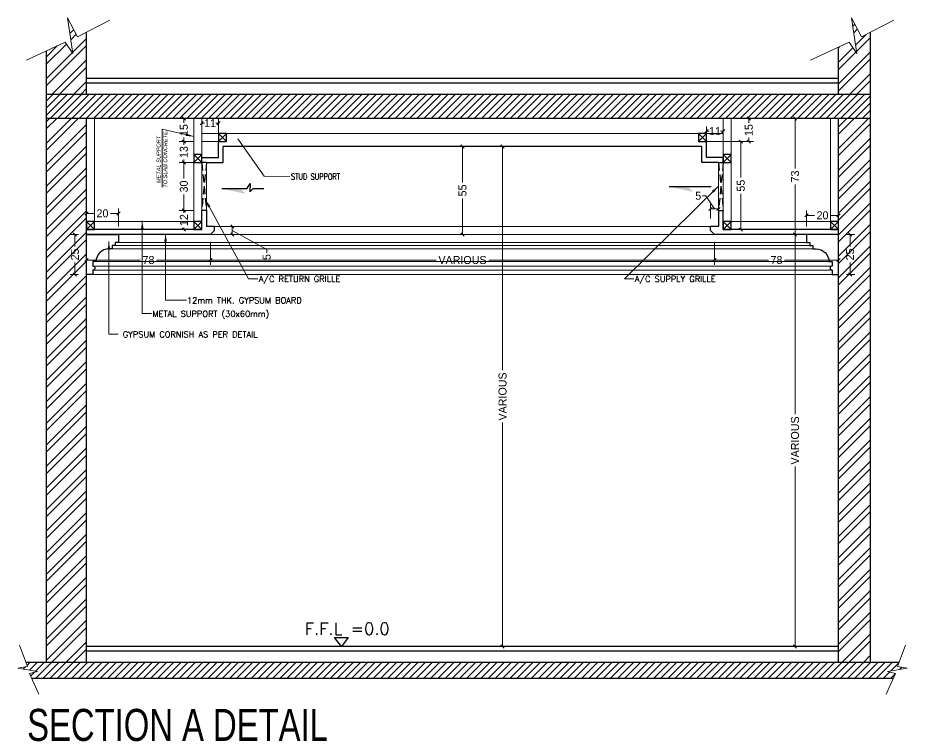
# Model space of a CAD drawing. Header units: centimetres. Extents: x 7997 to 116674, y 1017 to 13844.
# Drawn here: x 101064 to 102176, y 9095 to 9993 of the extents above; entities that cross this region are included whole.
import ezdxf

# ---------------------------------------------------------------- set-up
doc = ezdxf.new("R2010")
doc.units = ezdxf.units.CM
doc.header["$LTSCALE"] = 200
doc.header["$PDMODE"] = 2
doc.linetypes.add('A-106-Typical Floor Plan$0$HIDDEN', pattern=[0.375, 0.25, -0.125])
for name, color, linetype in [('COL', 1, 'Continuous'), ('DIFF', 131, 'Continuous'), ('DIM', 11, 'Continuous'), ('DIM DETAIL', 3, 'Continuous'), ('FALSE CEILING', 8, 'Continuous'), ('METAL', 20, 'Continuous'), ('RC', 11, 'Continuous'), ('STEP', 7, 'Continuous'), ('WIN', 6, 'Continuous')]:
    doc.layers.add(name, color=color, linetype=linetype)
for name, color, linetype, lineweight in [('HAT', 8, 'Continuous', 9), ('TEXT', 6, 'Continuous', 18), ('WALL', 3, 'Continuous', 25)]:
    doc.layers.add(name, color=color, linetype=linetype, lineweight=lineweight)
doc.styles.add('DIM', font='simplex.shx', dxfattribs={"width": 0.8})
doc.styles.add('style8', font='swisscl.ttf', dxfattribs={"width": 0.8})
doc.styles.add('T2', font='')
doc.styles.get('T2').set_extended_font_data('Elisia')
doc.dimstyles.new('fdc2001', dxfattribs={"dimscale": 10, "dimtxt": 2, "dimasz": 2.5, "dimexe": 0.1, "dimexo": 0.2, "dimgap": 0.6, "dimtad": 2, "dimdec": 1, "dimdsep": 46, "dimtxsty": 'DIM', "dimblk": 'DOTSMALL', "dimcen": 0.05, "dimclrd": 8, "dimclre": 8, "dimclrt": 256, "dimadec": 0, "dimazin": 0, "dimtfac": 1, "dimtdec": 1, "dimtofl": 0, "dimtmove": 2, "dimatfit": 3, "dimfxl": 0, "dimtolj": 1, "dimtzin": 0, "dimarcsym": 0})
doc.dimstyles.new('NORMAL-1', dxfattribs={"dimtxt": 10, "dimasz": 5, "dimexe": 5, "dimexo": 5, "dimgap": 1, "dimtad": 0, "dimdec": 0, "dimdsep": 46, "dimtxsty": 'T2', "dimblk1": 'OBLIQUE', "dimblk2": 'OBLIQUE', "dimsah": 1, "dimcen": 0.09, "dimclrd": 4, "dimclre": 4, "dimclrt": 6, "dimadec": 0, "dimazin": 0, "dimtfac": 1, "dimtdec": 0, "dimtofl": 0, "dimtmove": 1, "dimatfit": 3, "dimldrblk": 'OPEN30', "dimfxl": 0, "dimtolj": 1, "dimtzin": 0, "dimlwd": 5, "dimlwe": 5, "dimarcsym": 0})
pattern_1 = [(45, (-45128.841, -6058.9685), (-6.735192, 6.735192), []), (45, (-45124.351, -6058.9685), (-6.735192, 6.735192), [])]

# ---------------------------------------------------------------- blocks, each defined once
blk = doc.blocks.new('_OBLIQUE')
at = {"color": 0, "linetype": 'ByBlock'}
blk.add_line((-0.5, -0.5), (0.5, 0.5), dxfattribs=at)
blk = doc.blocks.new('*D518')
at = {"layer": 'Defpoints', "color": 0, "transparency": 16777216}
for p in [(163, 322.07), (152.5, 315.5), (163, 305.5)]:
    blk.add_point(p, dxfattribs=at)
at = {"layer": 'DIM', "color": 4, "lineweight": 5, "transparency": 16777216}
for p, q in [((152.5, 320.5), (152.5, 325.07)), ((163, 310.5), (163, 325.07)), ((152.5, 322.07), (154.25, 322.07)), ((163, 322.07), (161.25, 322.07))]:
    blk.add_line(p, q, dxfattribs=at)
at = {"layer": 'DIM', "color": 4, "lineweight": 5, "transparency": 16777216, "xscale": 2, "yscale": 2, "zscale": 2, "rotation": 180}
blk.add_blockref('_OBLIQUE', (152.5, 322.07), dxfattribs=at)
at = {"layer": 'DIM', "color": 4, "lineweight": 5, "transparency": 16777216, "xscale": 2, "yscale": 2, "zscale": 2}
blk.add_blockref('_OBLIQUE', (163, 322.07), dxfattribs=at)
at = {"layer": 'DIM', "color": 6, "transparency": 16777216, "insert": (157.75, 322.07), "char_height": 5, "attachment_point": 5, "style": 'T2'}
blk.add_mtext('\\A1;11', dxfattribs=at)
blk = doc.blocks.new('_Open30')
at = {"color": 0, "linetype": 'ByBlock', "lineweight": -2}
for p, q in [((-1, 0.27), (0, 0)), ((0, 0), (-1, -0.27)), ((0, 0), (-1, 0))]:
    blk.add_line(p, q, dxfattribs=at)
blk = doc.blocks.new('*D519')
at = {"layer": 'Defpoints', "color": 0, "transparency": 16777216}
for p in [(-163, 327.07), (-152.5, 315.5), (-163, 305.5)]:
    blk.add_point(p, dxfattribs=at)
at = {"layer": 'DIM', "color": 4, "lineweight": 5, "transparency": 16777216}
for p, q in [((-163, 310.5), (-163, 330.07)), ((-152.5, 320.5), (-152.5, 330.07)), ((-163, 327.07), (-161.25, 327.07)), ((-152.5, 327.07), (-154.25, 327.07))]:
    blk.add_line(p, q, dxfattribs=at)
at = {"layer": 'DIM', "color": 4, "lineweight": 5, "transparency": 16777216, "xscale": 2, "yscale": 2, "zscale": 2, "rotation": 180}
blk.add_blockref('_OBLIQUE', (-163, 327.07), dxfattribs=at)
at = {"layer": 'DIM', "color": 4, "lineweight": 5, "transparency": 16777216, "xscale": 2, "yscale": 2, "zscale": 2}
blk.add_blockref('_OBLIQUE', (-152.5, 327.07), dxfattribs=at)
at = {"layer": 'DIM', "color": 6, "transparency": 16777216, "insert": (-157.75, 327.07), "char_height": 5, "attachment_point": 5, "style": 'T2'}
blk.add_mtext('\\A1;11', dxfattribs=at)
blk = doc.blocks.new('A$C31A21B2E')
at = {"layer": 'METAL', "color": 8}
for p, q in [((30, 0), (0, 30)), ((30, 30), (0, 0))]:
    blk.add_line(p, q, dxfattribs=at)
at = {"layer": 'METAL'}
blk.add_lwpolyline([(30, 0), (30, 30), (0, 30), (0, 0)], close=True, dxfattribs=at)
blk = doc.blocks.new('*D502')
at = {"layer": 'Defpoints', "color": 0, "transparency": 16777216}
for p in [(235, 269.44), (215, 257.5), (235, 257.5)]:
    blk.add_point(p, dxfattribs=at)
at = {"layer": 'DIM', "color": 4, "lineweight": 5, "transparency": 16777216}
for p, q in [((215, 262.5), (215, 272.44)), ((235, 262.5), (235, 272.44)), ((215, 269.44), (219.95, 269.44)), ((235, 269.44), (230.05, 269.44))]:
    blk.add_line(p, q, dxfattribs=at)
at = {"layer": 'DIM', "color": 4, "lineweight": 5, "transparency": 16777216, "xscale": 2, "yscale": 2, "zscale": 2, "rotation": 180}
blk.add_blockref('_OBLIQUE', (215, 269.44), dxfattribs=at)
at = {"layer": 'DIM', "color": 4, "lineweight": 5, "transparency": 16777216, "xscale": 2, "yscale": 2, "zscale": 2}
blk.add_blockref('_OBLIQUE', (235, 269.44), dxfattribs=at)
at = {"layer": 'DIM', "color": 6, "transparency": 16777216, "insert": (225, 269.44), "char_height": 5, "attachment_point": 5, "style": 'T2'}
blk.add_mtext('\\A1;20', dxfattribs=at)
blk = doc.blocks.new('*D503')
at = {"layer": 'Defpoints', "color": 0, "transparency": 16777216}
for p in [(207.82, 257.5), (235, 257.5), (235, 0)]:
    blk.add_point(p, dxfattribs=at)
at = {"layer": 'DIM', "color": 4, "lineweight": 5, "transparency": 16777216}
for p, q in [((230, 257.5), (204.82, 257.5)), ((207.82, 257.5), (207.82, 145.11)), ((207.82, 0), (207.82, 112.39)), ((230, 0), (204.82, 0))]:
    blk.add_line(p, q, dxfattribs=at)
at = {"layer": 'DIM', "color": 4, "lineweight": 5, "transparency": 16777216, "xscale": 2, "yscale": 2, "zscale": 2}
for p, rotation in [((207.82, 257.5), 90), ((207.82, 0), 270)]:
    blk.add_blockref('_OBLIQUE', p, dxfattribs=dict(at, rotation=rotation))
at = {"layer": 'DIM', "color": 6, "transparency": 16777216, "insert": (207.82, 128.75), "char_height": 5, "attachment_point": 5, "rotation": 90, "style": 'T2'}
blk.add_mtext('\\A1;VARIOUS', dxfattribs=at)
blk = doc.blocks.new('*D504')
at = {"layer": 'Defpoints', "color": 0, "transparency": 16777216}
for p in [(207.82, 330), (238.25, 330), (222.84, 257.5)]:
    blk.add_point(p, dxfattribs=at)
at = {"layer": 'DIM', "color": 4, "lineweight": 5, "transparency": 16777216}
for p, q in [((233.25, 330), (204.82, 330)), ((207.82, 330), (207.82, 298.8)), ((207.82, 257.5), (207.82, 288.7)), ((217.84, 257.5), (204.82, 257.5))]:
    blk.add_line(p, q, dxfattribs=at)
at = {"layer": 'DIM', "color": 4, "lineweight": 5, "transparency": 16777216, "xscale": 2, "yscale": 2, "zscale": 2}
for p, rotation in [((207.82, 330), 90), ((207.82, 257.5), 270)]:
    blk.add_blockref('_OBLIQUE', p, dxfattribs=dict(at, rotation=rotation))
at = {"layer": 'DIM', "color": 6, "transparency": 16777216, "insert": (207.82, 293.75), "char_height": 5, "attachment_point": 5, "rotation": 90, "style": 'T2'}
blk.add_mtext('\\A1;73', dxfattribs=at)
blk = doc.blocks.new('*D505')
at = {"layer": 'Defpoints', "color": 0, "transparency": 16777216}
for p in [(-155, 262.5), (-143.88, 262.5), (-157.5, 257.5)]:
    blk.add_point(p, dxfattribs=at)
at = {"layer": 'DIM', "color": 4, "lineweight": 5, "transparency": 16777216}
for p, q in [((-150, 262.5), (-140.88, 262.5)), ((-143.88, 257.5), (-143.88, 262.5)), ((-152.5, 257.5), (-140.88, 257.5)), ((-143.88, 260), (-122.38, 248.05)), ((-122.38, 248.05), (-122.38, 246.05))]:
    blk.add_line(p, q, dxfattribs=at)
at = {"layer": 'DIM', "color": 4, "lineweight": 5, "transparency": 16777216, "xscale": 2, "yscale": 2, "zscale": 2}
for p, rotation in [((-143.88, 262.5), 90), ((-143.88, 257.5), 270)]:
    blk.add_blockref('_OBLIQUE', p, dxfattribs=dict(at, rotation=rotation))
at = {"layer": 'DIM', "color": 6, "transparency": 16777216, "insert": (-122.38, 243.39), "char_height": 5, "attachment_point": 5, "rotation": 90, "style": 'T2'}
blk.add_mtext('\\A1;5', dxfattribs=at)
blk = doc.blocks.new('AS')
at = {"layer": 'DIFF'}
blk.add_line((0, 0), (0, 13.77), dxfattribs=at)
blk.add_solid([(-1.67, 5.96), (0, 7.57), (0, 13.77)], dxfattribs=at)
blk = doc.blocks.new('*D506')
at = {"layer": 'Defpoints', "color": 0, "transparency": 16777216}
for p in [(152.5, 315.5), (173.93, 315.5), (163, 260.5)]:
    blk.add_point(p, dxfattribs=at)
at = {"layer": 'DIM', "color": 4, "lineweight": 5, "transparency": 16777216}
for p, q in [((157.5, 315.5), (176.93, 315.5)), ((173.93, 315.5), (173.93, 293.05)), ((173.93, 260.5), (173.93, 282.95)), ((168, 260.5), (176.93, 260.5))]:
    blk.add_line(p, q, dxfattribs=at)
at = {"layer": 'DIM', "color": 4, "lineweight": 5, "transparency": 16777216, "xscale": 2, "yscale": 2, "zscale": 2}
for p, rotation in [((173.93, 315.5), 90), ((173.93, 260.5), 270)]:
    blk.add_blockref('_OBLIQUE', p, dxfattribs=dict(at, rotation=rotation))
at = {"layer": 'DIM', "color": 6, "transparency": 16777216, "insert": (173.93, 288), "char_height": 5, "attachment_point": 5, "rotation": 90, "style": 'T2'}
blk.add_mtext('\\A1;55', dxfattribs=at)
blk = doc.blocks.new('*D507')
at = {"layer": 'Defpoints', "color": 0, "transparency": 16777216}
for p in [(163, 330), (178.93, 330), (168, 315.5)]:
    blk.add_point(p, dxfattribs=at)
at = {"layer": 'DIM', "color": 4, "lineweight": 5, "transparency": 16777216}
for p, q in [((168, 330), (181.93, 330)), ((178.93, 330), (178.93, 327.32)), ((178.93, 315.5), (178.93, 318.18)), ((173, 315.5), (181.93, 315.5))]:
    blk.add_line(p, q, dxfattribs=at)
at = {"layer": 'DIM', "color": 4, "lineweight": 5, "transparency": 16777216, "xscale": 2, "yscale": 2, "zscale": 2}
for p, rotation in [((178.93, 330), 90), ((178.93, 315.5), 270)]:
    blk.add_blockref('_OBLIQUE', p, dxfattribs=dict(at, rotation=rotation))
at = {"layer": 'DIM', "color": 6, "transparency": 16777216, "insert": (178.93, 322.75), "char_height": 5, "attachment_point": 5, "rotation": 90, "style": 'T2'}
blk.add_mtext('\\A1;15', dxfattribs=at)
blk = doc.blocks.new('*D508')
at = {"layer": 'Defpoints', "color": 0, "transparency": 16777216}
for p in [(-174.14, 272.5), (-163, 272.5), (-163, 260.5)]:
    blk.add_point(p, dxfattribs=at)
at = {"layer": 'DIM', "color": 4, "lineweight": 5, "transparency": 16777216}
for p, q in [((-168, 272.5), (-177.14, 272.5)), ((-174.14, 272.5), (-174.14, 271.07)), ((-174.14, 260.5), (-174.14, 261.93)), ((-168, 260.5), (-177.14, 260.5))]:
    blk.add_line(p, q, dxfattribs=at)
at = {"layer": 'DIM', "color": 4, "lineweight": 5, "transparency": 16777216, "xscale": 2, "yscale": 2, "zscale": 2}
for p, rotation in [((-174.14, 272.5), 90), ((-174.14, 260.5), 270)]:
    blk.add_blockref('_OBLIQUE', p, dxfattribs=dict(at, rotation=rotation))
at = {"layer": 'DIM', "color": 6, "transparency": 16777216, "insert": (-174.14, 266.5), "char_height": 5, "attachment_point": 5, "rotation": 90, "style": 'T2'}
blk.add_mtext('\\A1;12', dxfattribs=at)
blk = doc.blocks.new('*D499')
at = {"layer": 'Defpoints', "color": 0, "transparency": 16777216}
for p in [(-174.14, 302.5), (-163, 302.5), (-163, 272.5)]:
    blk.add_point(p, dxfattribs=at)
at = {"layer": 'DIM', "color": 4, "lineweight": 5, "transparency": 16777216}
for p, q in [((-168, 302.5), (-177.14, 302.5)), ((-174.14, 302.5), (-174.14, 292.55)), ((-174.14, 272.5), (-174.14, 282.45)), ((-168, 272.5), (-177.14, 272.5))]:
    blk.add_line(p, q, dxfattribs=at)
at = {"layer": 'DIM', "color": 4, "lineweight": 5, "transparency": 16777216, "xscale": 2, "yscale": 2, "zscale": 2}
for p, rotation in [((-174.14, 302.5), 90), ((-174.14, 272.5), 270)]:
    blk.add_blockref('_OBLIQUE', p, dxfattribs=dict(at, rotation=rotation))
at = {"layer": 'DIM', "color": 6, "transparency": 16777216, "insert": (-174.14, 287.5), "char_height": 5, "attachment_point": 5, "rotation": 90, "style": 'T2'}
blk.add_mtext('\\A1;30', dxfattribs=at)
blk = doc.blocks.new('*D500')
at = {"layer": 'Defpoints', "color": 0, "transparency": 16777216}
for p in [(-174.14, 315.5), (-163, 315.5), (-163, 302.5)]:
    blk.add_point(p, dxfattribs=at)
at = {"layer": 'DIM', "color": 4, "lineweight": 5, "transparency": 16777216}
for p, q in [((-168, 315.5), (-177.14, 315.5)), ((-174.14, 315.5), (-174.14, 313.57)), ((-168, 302.5), (-177.14, 302.5)), ((-174.14, 302.5), (-174.14, 304.43))]:
    blk.add_line(p, q, dxfattribs=at)
at = {"layer": 'DIM', "color": 4, "lineweight": 5, "transparency": 16777216, "xscale": 2, "yscale": 2, "zscale": 2}
for p, rotation in [((-174.14, 315.5), 90), ((-174.14, 302.5), 270)]:
    blk.add_blockref('_OBLIQUE', p, dxfattribs=dict(at, rotation=rotation))
at = {"layer": 'DIM', "color": 6, "transparency": 16777216, "insert": (-174.14, 309), "char_height": 5, "attachment_point": 5, "rotation": 90, "style": 'T2'}
blk.add_mtext('\\A1;13', dxfattribs=at)
blk = doc.blocks.new('*D501')
at = {"layer": 'Defpoints', "color": 0, "transparency": 16777216}
for p in [(-174.14, 330), (-174.14, 330), (-163, 315.5)]:
    blk.add_point(p, dxfattribs=at)
at = {"layer": 'DIM', "color": 4, "lineweight": 5, "transparency": 16777216}
for p, q in [((-179.14, 330), (-177.14, 330)), ((-174.14, 330), (-174.14, 327.32)), ((-174.14, 315.5), (-174.14, 318.18)), ((-168, 315.5), (-177.14, 315.5))]:
    blk.add_line(p, q, dxfattribs=at)
at = {"layer": 'DIM', "color": 4, "lineweight": 5, "transparency": 16777216, "xscale": 2, "yscale": 2, "zscale": 2}
for p, rotation in [((-174.14, 330), 90), ((-174.14, 315.5), 270)]:
    blk.add_blockref('_OBLIQUE', p, dxfattribs=dict(at, rotation=rotation))
at = {"layer": 'DIM', "color": 6, "transparency": 16777216, "insert": (-174.14, 322.75), "char_height": 5, "attachment_point": 5, "rotation": 90, "style": 'T2'}
blk.add_mtext('\\A1;15', dxfattribs=at)
blk = doc.blocks.new('*D509')
at = {"layer": 'Defpoints', "color": 0, "transparency": 16777216}
for p in [(-235, 257.5), (-157.5, 257.5), (-157.5, 241.5)]:
    blk.add_point(p, dxfattribs=at)
at = {"layer": 'DIM', "color": 4, "lineweight": 5, "transparency": 16777216}
for p, q in [((-235, 252.5), (-235, 238.5)), ((-157.5, 252.5), (-157.5, 238.5)), ((-235, 241.5), (-201.3, 241.5)), ((-157.5, 241.5), (-191.2, 241.5))]:
    blk.add_line(p, q, dxfattribs=at)
at = {"layer": 'DIM', "color": 4, "lineweight": 5, "transparency": 16777216, "xscale": 2, "yscale": 2, "zscale": 2, "rotation": 180}
blk.add_blockref('_OBLIQUE', (-235, 241.5), dxfattribs=at)
at = {"layer": 'DIM', "color": 4, "lineweight": 5, "transparency": 16777216, "xscale": 2, "yscale": 2, "zscale": 2}
blk.add_blockref('_OBLIQUE', (-157.5, 241.5), dxfattribs=at)
at = {"layer": 'DIM', "color": 6, "transparency": 16777216, "insert": (-196.25, 241.5), "char_height": 5, "attachment_point": 5, "style": 'T2'}
blk.add_mtext('\\A1;78', dxfattribs=at)
blk = doc.blocks.new('*D510')
at = {"layer": 'Defpoints', "color": 0, "transparency": 16777216}
for p in [(-157.5, 257.5), (157.5, 257.5), (157.5, 241.5)]:
    blk.add_point(p, dxfattribs=at)
at = {"layer": 'DIM', "color": 4, "lineweight": 5, "transparency": 16777216}
for p, q in [((-157.5, 252.5), (-157.5, 238.5)), ((157.5, 252.5), (157.5, 238.5)), ((-157.5, 241.5), (-16.36, 241.5)), ((157.5, 241.5), (16.36, 241.5))]:
    blk.add_line(p, q, dxfattribs=at)
at = {"layer": 'DIM', "color": 4, "lineweight": 5, "transparency": 16777216, "xscale": 2, "yscale": 2, "zscale": 2, "rotation": 180}
blk.add_blockref('_OBLIQUE', (-157.5, 241.5), dxfattribs=at)
at = {"layer": 'DIM', "color": 4, "lineweight": 5, "transparency": 16777216, "xscale": 2, "yscale": 2, "zscale": 2}
blk.add_blockref('_OBLIQUE', (157.5, 241.5), dxfattribs=at)
at = {"layer": 'DIM', "color": 6, "transparency": 16777216, "insert": (0, 241.5), "char_height": 5, "attachment_point": 5, "style": 'T2'}
blk.add_mtext('\\A1;VARIOUS', dxfattribs=at)
blk = doc.blocks.new('*D511')
at = {"layer": 'Defpoints', "color": 0, "transparency": 16777216}
for p in [(157.5, 257.5), (235, 257.5), (235, 241.5)]:
    blk.add_point(p, dxfattribs=at)
at = {"layer": 'DIM', "color": 4, "lineweight": 5, "transparency": 16777216}
for p, q in [((157.5, 252.5), (157.5, 238.5)), ((235, 252.5), (235, 238.5)), ((157.5, 241.5), (191.2, 241.5)), ((235, 241.5), (201.3, 241.5))]:
    blk.add_line(p, q, dxfattribs=at)
at = {"layer": 'DIM', "color": 4, "lineweight": 5, "transparency": 16777216, "xscale": 2, "yscale": 2, "zscale": 2, "rotation": 180}
blk.add_blockref('_OBLIQUE', (157.5, 241.5), dxfattribs=at)
at = {"layer": 'DIM', "color": 4, "lineweight": 5, "transparency": 16777216, "xscale": 2, "yscale": 2, "zscale": 2}
blk.add_blockref('_OBLIQUE', (235, 241.5), dxfattribs=at)
at = {"layer": 'DIM', "color": 6, "transparency": 16777216, "insert": (196.25, 241.5), "char_height": 5, "attachment_point": 5, "style": 'T2'}
blk.add_mtext('\\A1;78', dxfattribs=at)
blk = doc.blocks.new('*D512')
at = {"layer": 'Defpoints', "color": 0, "transparency": 16777216}
for p in [(0, 312.5), (0, 312.5), (0, 257.5)]:
    blk.add_point(p, dxfattribs=at)
at = {"layer": 'DIM', "color": 4, "lineweight": 5, "transparency": 16777216}
for p, q in [((-5, 312.5), (-3, 312.5)), ((0, 312.5), (0, 290.05)), ((0, 257.5), (0, 279.95)), ((-5, 257.5), (-3, 257.5))]:
    blk.add_line(p, q, dxfattribs=at)
at = {"layer": 'DIM', "color": 4, "lineweight": 5, "transparency": 16777216, "xscale": 2, "yscale": 2, "zscale": 2}
for p, rotation in [((0, 312.5), 90), ((0, 257.5), 270)]:
    blk.add_blockref('_OBLIQUE', p, dxfattribs=dict(at, rotation=rotation))
at = {"layer": 'DIM', "color": 6, "transparency": 16777216, "insert": (0, 285), "char_height": 5, "attachment_point": 5, "rotation": 90, "style": 'T2'}
blk.add_mtext('\\A1;55', dxfattribs=at)
blk = doc.blocks.new('*D513')
at = {"layer": 'Defpoints', "color": 0, "transparency": 16777216}
for p in [(155, 273.43), (155, 262.5), (160, 262.5)]:
    blk.add_point(p, dxfattribs=at)
at = {"layer": 'DIM', "color": 4, "lineweight": 5, "transparency": 16777216}
for p, q in [((151.98, 281.68), (149.98, 281.68)), ((157.5, 273.43), (151.98, 281.68)), ((155, 267.5), (155, 276.43)), ((160, 273.43), (155, 273.43)), ((160, 267.5), (160, 276.43))]:
    blk.add_line(p, q, dxfattribs=at)
at = {"layer": 'DIM', "color": 4, "lineweight": 5, "transparency": 16777216, "xscale": 2, "yscale": 2, "zscale": 2, "rotation": 180}
blk.add_blockref('_OBLIQUE', (155, 273.43), dxfattribs=at)
at = {"layer": 'DIM', "color": 4, "lineweight": 5, "transparency": 16777216, "xscale": 2, "yscale": 2, "zscale": 2}
blk.add_blockref('_OBLIQUE', (160, 273.43), dxfattribs=at)
at = {"layer": 'DIM', "color": 6, "transparency": 16777216, "insert": (147.32, 281.68), "char_height": 5, "attachment_point": 5, "style": 'T2'}
blk.add_mtext('\\A1;5', dxfattribs=at)
blk = doc.blocks.new('*D514')
at = {"layer": 'Defpoints', "color": 0, "transparency": 16777216}
for p in [(0, 312.5), (0, 0), (25.05, 0)]:
    blk.add_point(p, dxfattribs=at)
at = {"layer": 'DIM', "color": 4, "lineweight": 5, "transparency": 16777216}
for p, q in [((5, 312.5), (28.05, 312.5)), ((25.05, 312.5), (25.05, 172.61)), ((25.05, 0), (25.05, 139.89)), ((5, 0), (28.05, 0))]:
    blk.add_line(p, q, dxfattribs=at)
at = {"layer": 'DIM', "color": 4, "lineweight": 5, "transparency": 16777216, "xscale": 2, "yscale": 2, "zscale": 2}
for p, rotation in [((25.05, 312.5), 90), ((25.05, 0), 270)]:
    blk.add_blockref('_OBLIQUE', p, dxfattribs=dict(at, rotation=rotation))
at = {"layer": 'DIM', "color": 6, "transparency": 16777216, "insert": (25.05, 156.25), "char_height": 5, "attachment_point": 5, "rotation": 90, "style": 'T2'}
blk.add_mtext('\\A1;VARIOUS', dxfattribs=at)
blk = doc.blocks.new('*D515')
at = {"layer": 'Defpoints', "color": 0, "transparency": 16777216}
for p in [(235, 257.5), (242.22, 257.5), (235, 232.5)]:
    blk.add_point(p, dxfattribs=at)
at = {"layer": 'DIM', "color": 4, "lineweight": 5, "transparency": 16777216}
for p, q in [((240, 257.5), (245.22, 257.5)), ((242.22, 257.5), (242.22, 250.05)), ((242.22, 232.5), (242.22, 239.95)), ((240, 232.5), (245.22, 232.5))]:
    blk.add_line(p, q, dxfattribs=at)
at = {"layer": 'DIM', "color": 4, "lineweight": 5, "transparency": 16777216, "xscale": 2, "yscale": 2, "zscale": 2}
for p, rotation in [((242.22, 257.5), 90), ((242.22, 232.5), 270)]:
    blk.add_blockref('_OBLIQUE', p, dxfattribs=dict(at, rotation=rotation))
at = {"layer": 'DIM', "color": 6, "transparency": 16777216, "insert": (242.22, 245), "char_height": 5, "attachment_point": 5, "rotation": 90, "style": 'T2'}
blk.add_mtext('\\A1;25', dxfattribs=at)
blk = doc.blocks.new('*D516')
at = {"layer": 'Defpoints', "color": 0, "transparency": 16777216}
for p in [(-235, 270.65), (-235, 257.5), (-215, 257.5)]:
    blk.add_point(p, dxfattribs=at)
at = {"layer": 'DIM', "color": 4, "lineweight": 5, "transparency": 16777216}
for p, q in [((-235, 262.5), (-235, 273.65)), ((-215, 262.5), (-215, 273.65)), ((-235, 270.65), (-230.05, 270.65)), ((-215, 270.65), (-219.95, 270.65))]:
    blk.add_line(p, q, dxfattribs=at)
at = {"layer": 'DIM', "color": 4, "lineweight": 5, "transparency": 16777216, "xscale": 2, "yscale": 2, "zscale": 2, "rotation": 180}
blk.add_blockref('_OBLIQUE', (-235, 270.65), dxfattribs=at)
at = {"layer": 'DIM', "color": 4, "lineweight": 5, "transparency": 16777216, "xscale": 2, "yscale": 2, "zscale": 2}
blk.add_blockref('_OBLIQUE', (-215, 270.65), dxfattribs=at)
at = {"layer": 'DIM', "color": 6, "transparency": 16777216, "insert": (-225, 270.65), "char_height": 5, "attachment_point": 5, "style": 'T2'}
blk.add_mtext('\\A1;20', dxfattribs=at)
blk = doc.blocks.new('*D517')
at = {"layer": 'Defpoints', "color": 0, "transparency": 16777216}
for p in [(-242.22, 257.5), (-235, 257.5), (-235, 232.5)]:
    blk.add_point(p, dxfattribs=at)
at = {"layer": 'DIM', "color": 4, "lineweight": 5, "transparency": 16777216}
for p, q in [((-240, 257.5), (-245.22, 257.5)), ((-242.22, 257.5), (-242.22, 250.05)), ((-242.22, 232.5), (-242.22, 239.95)), ((-240, 232.5), (-245.22, 232.5))]:
    blk.add_line(p, q, dxfattribs=at)
at = {"layer": 'DIM', "color": 4, "lineweight": 5, "transparency": 16777216, "xscale": 2, "yscale": 2, "zscale": 2}
for p, rotation in [((-242.22, 257.5), 90), ((-242.22, 232.5), 270)]:
    blk.add_blockref('_OBLIQUE', p, dxfattribs=dict(at, rotation=rotation))
at = {"layer": 'DIM', "color": 6, "transparency": 16777216, "insert": (-242.22, 245), "char_height": 5, "attachment_point": 5, "rotation": 90, "style": 'T2'}
blk.add_mtext('\\A1;25', dxfattribs=at)
blk = doc.blocks.new('DS')
at = {"layer": 'HAT'}
h = blk.add_hatch(dxfattribs=at)
h.set_pattern_fill('ANSI32', color=8)
h.set_pattern_definition(pattern_1)
h.paths.add_polyline_path([(-260, -10), (-235, -10), (-235, 330), (-260, 330)])
h.paths.add_polyline_path([(-235, 383.86), (-240.59, 380.94), (-246.86, 392.91), (-243.63, 370.57), (-248.26, 377.59), (-260, 372.19), (-260, 345), (-235, 345)])
h = blk.add_hatch(dxfattribs=at)
h.set_pattern_fill('ANSI32', color=8)
h.set_pattern_definition(pattern_1)
h.paths.add_polyline_path([(255, 383.86), (249.41, 380.94), (243.14, 392.91), (246.37, 370.57), (241.74, 377.59), (235, 374.49), (235, 345), (255, 345)])
h.paths.add_polyline_path([(235, -10), (255, -10), (255, 330), (235, 330)])
h = blk.add_hatch(dxfattribs=at)
h.set_pattern_fill('ANSI31', color=8)
h.set_pattern_definition([(45, (-45128.841, -6063.9685), (-2.24506403, 2.24506403), [])])
h.paths.add_polyline_path([(255, 330), (255, 345), (-260, 345), (-260, 330)])
h = blk.add_hatch(dxfattribs=at)
h.set_pattern_fill('ANSI31', color=8)
h.set_pattern_definition([(45, (-45128.841, -6058.9685), (-2.24506403, 2.24506403), [])])
h.paths.add_polyline_path([(-272.82, -10), (-271.9, -12.47), (-277.93, -13.59), (-265.57, -15.66), (-270.66, -16.9), (-269.28, -20), (269.28, -20), (270.66, -16.9), (265.57, -15.66), (277.93, -13.59), (271.9, -12.47), (272.82, -10)])
at = {"layer": 'COL'}
for p, q in [((255, 345), (-260, 345)), ((255, 330), (-260, 330)), ((272.82, -10), (-272.82, -10)), ((269.28, -20), (-269.28, -20))]:
    blk.add_line(p, q, dxfattribs=at)
at = {"layer": 'DIFF'}
for p, q in [((-134.8, 286.03), (-150.37, 286.03)), ((-124.13, 286.03), (-130.96, 286.03))]:
    blk.add_line(p, q, dxfattribs=at)
blk.add_lwpolyline([(-134.8, 286.03), (-132.71, 289.28), (-133.01, 284.19), (-130.96, 286.03)], dxfattribs=at)
blk.add_solid([(-135.49, 282.86), (-138.56, 286.03), (-150.37, 286.03)], dxfattribs=at)
at = {"layer": 'DIM', "color": 8}
blk.add_lwpolyline([(-75.71, 0), (-75.71, 0), (-80.01, 5.69), (-71.4, 5.69)], close=True, dxfattribs=at)
at = {"layer": 'FALSE CEILING', "color": 2}
for points in [[(-235, 257.5), (-215, 257.5), (-215, 252.5), (-217, 252.5), (-217, 250.5), (-219, 250.5), (-219, 248.5), (-221, 248.5, 0.414214), (-229, 240.5), (-231, 240.5), (-231, 237.75, -1), (-231, 235.25), (-231, 232.5), (-235, 232.5)], [(235, 257.5), (215, 257.5), (215, 252.5), (217, 252.5), (217, 250.5), (219, 250.5), (219, 248.5), (221, 248.5, -0.414214), (229, 240.5), (231, 240.5), (231, 237.75, 1), (231, 235.25), (231, 232.5), (235, 232.5)]]:
    blk.add_lwpolyline(points, format="xyb", close=True, dxfattribs=at)
at = {"layer": 'HAT'}
for p, q in [((-230, 265.5), (-230, 330)), ((-168, 307.5), (-168, 330)), ((-163, 307.5), (-163, 330)), ((163, 307.5), (163, 330)), ((168, 265.5), (168, 330)), ((230, 265.5), (230, 330)), ((-152.5, 320.5), (-163, 320.5)), ((147.5, 320.5), (-147.5, 320.5)), ((152.5, 320.5), (163, 320.5)), ((-152.5, 315.5), (-163, 315.5)), ((152.5, 315.5), (163, 315.5)), ((-168, 302.5), (-168, 265.5)), ((-163, 272.5), (-163, 302.5)), ((-160, 272.5), (-160, 302.5)), ((160, 272.5), (160, 302.5)), ((163, 272.5), (163, 302.5)), ((-160, 272.5), (-163, 272.5)), ((160, 272.5), (163, 272.5)), ((-168, 265.5), (-230, 265.5)), ((155, 262.5), (-155, 262.5)), ((168, 265.5), (230, 265.5)), ((157.5, 257.5), (-157.5, 257.5)), ((217, 250.5), (-217, 250.5)), ((-215, 252.5), (215, 252.5)), ((219, 248.5), (-219, 248.5)), ((231, 240.5), (-229, 240.5)), ((231, 237.75), (-231, 237.75)), ((231, 235.25), (-231, 235.25)), ((231, 232.5), (-231, 232.5))]:
    blk.add_line(p, q, dxfattribs=at)
for points in [[(-220.48, 391.46), (-240.59, 380.94), (-246.86, 392.91), (-243.63, 370.57), (-248.26, 377.59), (-272.52, 366.43)], [(269.52, 391.46), (249.41, 380.94), (243.14, 392.91), (246.37, 370.57), (241.74, 377.59), (217.48, 366.43)], [(-276.82, 0.75), (-271.9, -12.47), (-277.93, -13.59), (-265.57, -15.66), (-270.66, -16.9), (-264.88, -29.92)], [(276.82, 0.75), (271.9, -12.47), (277.93, -13.59), (265.57, -15.66), (270.66, -16.9), (264.88, -29.92)]]:
    blk.add_lwpolyline(points, dxfattribs=at)
at = {"layer": 'STEP'}
for p, q in [((235, 355), (-235, 355)), ((235, 352), (-235, 352)), ((235, 0), (-235, 0)), ((235, -3), (-235, -3))]:
    blk.add_line(p, q, dxfattribs=at)
at = {"layer": 'WALL'}
for p, q in [((-235, 345), (-235, 383.86)), ((255, -10), (255, 383.86)), ((235, 345), (235, 374.49)), ((-260, -10), (-260, 372.19)), ((-235, -10), (-235, 330)), ((235, -10), (235, 330))]:
    blk.add_line(p, q, dxfattribs=at)
at = {"layer": 'WALL', "color": 8, "linetype": 'A-106-Typical Floor Plan$0$HIDDEN', "ltscale": 0.1}
for p, q in [((-163, 302.5), (-160, 272.5)), ((-160, 302.5), (-163, 272.5)), ((163, 302.5), (160, 272.5)), ((160, 302.5), (163, 272.5))]:
    blk.add_line(p, q, dxfattribs=at)
at = {"layer": 'WIN'}
for p, q in [((-152.5, 305.5), (-152.5, 315.5)), ((-149.5, 302.5), (-149.5, 312.5)), ((149.5, 312.5), (-149.5, 312.5)), ((149.5, 302.5), (149.5, 312.5)), ((152.5, 305.5), (152.5, 315.5)), ((-163, 302.5), (-163, 305.5)), ((-163, 305.5), (-152.5, 305.5)), ((-160, 302.5), (-163, 302.5)), ((-160, 302.5), (-163, 302.5)), ((-160, 302.5), (-163, 302.5)), ((-160, 302.5), (-163, 302.5)), ((-160, 302.5), (-149.5, 302.5)), ((160, 302.5), (149.5, 302.5)), ((163, 305.5), (152.5, 305.5)), ((160, 302.5), (163, 302.5)), ((160, 302.5), (163, 302.5)), ((163, 302.5), (163, 305.5)), ((-160, 272.5), (-163, 272.5)), ((-160, 272.5), (-163, 272.5)), ((-163, 260.5), (-163, 272.5)), ((-160, 272.5), (-160, 262.5)), ((160, 272.5), (163, 272.5)), ((160, 272.5), (163, 272.5)), ((160, 272.5), (160, 262.5)), ((163, 260.5), (163, 272.5)), ((-155, 262.5), (-160, 262.5)), ((-155, 260), (-155, 262.5)), ((155, 260), (155, 262.5)), ((160, 262.5), (155, 262.5)), ((-163, 260.5), (-235, 260.5)), ((-157.5, 257.5), (-235, 257.5)), ((-155, 260), (-157.5, 257.5)), ((155, 260), (157.5, 257.5)), ((235, 257.5), (157.5, 257.5)), ((235, 260.5), (163, 260.5))]:
    blk.add_line(p, q, dxfattribs=at)
at = {"xscale": 0.1666666666664321, "yscale": 0.1666666666664321, "zscale": 0.1666666666664321}
for p in [(-152.5, 315.5), (147.5, 315.5), (-168, 302.5), (163, 302.5), (-235, 260.5), (-168, 260.5), (163, 260.5), (230, 260.5)]:
    blk.add_blockref('A$C31A21B2E', p, dxfattribs=at)
at = {"layer": 'DIFF', "xscale": 1.904999999896972, "yscale": 1.904999999896972, "zscale": 1.904999999896972, "rotation": 90}
blk.add_blockref('AS', (155.42, 287.29), dxfattribs=at)
at = {"layer": 'DIM', "style": 'DIM'}
blk.add_text('F.F.L =0.0', height=7.5, dxfattribs=at).set_placement((-98.52, 7.32))
at = {"layer": 'DIM DETAIL', "color": 4, "style": 'DIM'}
for s, p in [('A/C RETURN GRILLE', (-127.31, 227.79)), ('A/C SUPPLY GRILLE', (107.68, 227.79)), ('12mm THK. GYPSUM BOARD', (-172.16, 214.45)), ('METAL SUPPORT (30x60mm)', (-193.78, 206)), (' GYPSUM CORNISH AS PER DETAIL  ', (-214.84, 193.15))]:
    blk.add_text(s, height=3.75, dxfattribs=at).set_placement(p)
at = {"layer": 'DIM DETAIL', "color": 4, "insert": (-191.22, 304.36), "char_height": 2.5, "width": 77.7191, "attachment_point": 2, "rotation": 90, "style": 'DIM'}
blk.add_mtext('{\\fArial|b0|i1|c0|p34;METAL SUPPORT\\PTO SLAB CONCRETE}', dxfattribs=at)
at = {"layer": 'DIM DETAIL', "color": 4, "insert": (-107.16, 293.63), "char_height": 3.75, "attachment_point": 4, "style": 'DIM'}
blk.add_mtext('\\A1;STUD SUPPORT', dxfattribs=at)
at = {"layer": 'DIM'}
for base, p1, p2, angle, override, picture, middle in [((-174.14182373, 330), (-163, 315.5), (-174.14182373, 330), 90, {"dimtxt": 5, "dimasz": 2, "dimexe": 3}, '*D501', (-174.14182373, 322.75)), ((178.92590278, 330), (168, 315.5), (163, 330), 90, {"dimtxt": 5, "dimasz": 2, "dimexe": 3}, '*D507', (178.92590278, 322.75)), ((207.82186264, 330), (222.83966396, 257.5), (238.25203252, 330), 90, {"dimtxt": 5, "dimasz": 2, "dimexe": 3}, '*D504', (207.82186264, 293.75)), ((-174.14, 315.5), (-163, 302.5), (-163, 315.5), 90, {"dimtxt": 5, "dimasz": 2, "dimexe": 3}, '*D500', (-174.14, 309)), ((0, 312.5), (0, 257.5), (0, 312.5), 90, {"dimtxt": 5, "dimasz": 2, "dimexe": 3}, '*D512', (0, 285)), ((173.93, 315.5), (163, 260.5), (152.5, 315.5), 90, {"dimtxt": 5, "dimasz": 2, "dimexe": 3}, '*D506', (173.93, 288)), ((-174.14, 302.5), (-163, 272.5), (-163, 302.5), 90, {"dimtxt": 5, "dimasz": 2, "dimexe": 3}, '*D499', (-174.14, 287.5)), ((-235, 270.65), (-215, 257.5), (-235, 257.5), 180, {"dimtxt": 5, "dimasz": 2, "dimexe": 3}, '*D516', (-225, 270.65)), ((-174.14, 272.5), (-163, 260.5), (-163, 272.5), 90, {"dimtxt": 5, "dimasz": 2, "dimexe": 3, "dimexo": 5}, '*D508', (-174.14, 266.5)), ((-242.22, 257.5), (-235, 232.5), (-235, 257.5), 90, {"dimtxt": 5, "dimasz": 2, "dimexe": 3}, '*D517', (-242.22, 245)), ((242.22, 257.5), (235, 232.5), (235, 257.5), 90, {"dimtxt": 5, "dimasz": 2, "dimexe": 3}, '*D515', (242.22, 245))]:
    dim = blk.add_linear_dim(base=base, p1=p1, p2=p2, angle=angle, dimstyle='NORMAL-1', override=override, dxfattribs=at)
    dim.commit()
    dim.dimension.update_dxf_attribs({"geometry": picture, "text_midpoint": middle})
for base, p1, p2, picture, middle in [((-163, 327.07314442), (-152.5, 315.5), (-163, 305.5), '*D519', (-157.75, 327.07314442)), ((163, 322.07314442), (152.5, 315.5), (163, 305.5), '*D518', (157.75, 322.07314442)), ((235, 269.44), (215, 257.5), (235, 257.5), '*D502', (225, 269.44)), ((-157.5, 241.49782603), (-235, 257.5), (-157.5, 257.5), '*D509', (-196.25, 241.49782603)), ((235, 241.49782603), (157.5, 257.5), (235, 257.5), '*D511', (196.25, 241.49782603))]:
    dim = blk.add_linear_dim(base=base, p1=p1, p2=p2, dimstyle='NORMAL-1', override={"dimtxt": 5, "dimasz": 2, "dimexe": 3}, dxfattribs=at)
    dim.commit()
    dim.dimension.update_dxf_attribs({"geometry": picture, "text_midpoint": middle})
for base, p1, p2, picture, middle in [((25.05, 0), (0, 312.5), (0, 0), '*D514', (25.05, 156.25)), ((207.82, 257.5), (235, 0), (235, 257.5), '*D503', (207.82, 128.75))]:
    dim = blk.add_linear_dim(base=base, p1=p1, p2=p2, angle=90, text='VARIOUS', dimstyle='NORMAL-1', override={"dimtxt": 5, "dimasz": 2, "dimexe": 3}, dxfattribs=at)
    dim.commit()
    dim.dimension.update_dxf_attribs({"geometry": picture, "text_midpoint": middle})
dim = blk.add_linear_dim(base=(155, 273.43), p1=(160, 262.5), p2=(155, 262.5), dimstyle='NORMAL-1', override={"dimtxt": 5, "dimasz": 2, "dimexe": 3}, dxfattribs=at)
dim.commit()
dim.dimension.update_dxf_attribs({"geometry": '*D513', "text_midpoint": (148.98, 281.68), "dimtype": 128})
dim = blk.add_linear_dim(base=(-143.88, 262.5), p1=(-157.5, 257.5), p2=(-155, 262.5), angle=90, dimstyle='NORMAL-1', override={"dimtxt": 5, "dimasz": 2, "dimexe": 3}, dxfattribs=at)
dim.commit()
dim.dimension.update_dxf_attribs({"geometry": '*D505', "text_midpoint": (-122.38, 245.05), "dimtype": 128})
dim = blk.add_linear_dim(base=(157.5, 241.5), p1=(-157.5, 257.5), p2=(157.5, 257.5), text='VARIOUS', dimstyle='NORMAL-1', override={"dimtxt": 5, "dimasz": 2, "dimexe": 3}, dxfattribs=at)
dim.commit()
dim.dimension.update_dxf_attribs({"geometry": '*D510', "text_midpoint": (0, 241.5)})
at = {"layer": 'DIM DETAIL'}
for points in [[(-168, 318.75), (-187.8, 323.22), (-187.8, 286.97)], [(160, 287.71), (101.34, 229.79), (107.16, 229.79)], [(-160.66, 279.15), (-133.65, 229.79), (-127.83, 229.79)], [(-200.13, 265.92), (-200.13, 208), (-194.31, 208)], [(-185.56, 257.89), (-185.56, 216.45), (-172.51, 216.45)], [(-221, 253.07), (-221, 195.14), (-215.18, 195.14)]]:
    blk.add_leader(points, dimstyle='fdc2001', override={"dimscale": 5, "dimtxt": 1.75, "dimasz": 1, "dimexe": 0, "dimdec": 0, "dimtdec": 0, "dimfxl": 2, "dimfxlon": 1}, dxfattribs=at)
at = {"layer": 'RC'}
blk.add_leader([(-140.32, 317.18), (-123.94, 293.98), (-107.99, 293.7)], dimstyle='fdc2001', override={"dimscale": 2, "dimtxt": 1.8, "dimasz": 1.25, "dimexe": 1, "dimexo": 2, "dimgap": 0.6, "dimtad": 0, "dimdec": 0, "dimdle": 1, "dimtdec": 0, "dimfxl": 1.75, "dimfxlon": 1}, dxfattribs=at)

msp = doc.modelspace()

# ---------------------------------------------------------------- block references
at = {"layer": 'HAT', "xscale": 2, "yscale": 2, "zscale": 2}
msp.add_blockref('DS', (101620.3387, 9207.2371), dxfattribs=at)

# ---------------------------------------------------------------- texts
at = {"layer": 'TEXT', "style": 'style8'}
msp.add_text('%%USECTION A DETAIL', height=40, dxfattribs=at).set_placement((101076.1942, 9089.1567))

doc.saveas('drawing.dxf')
